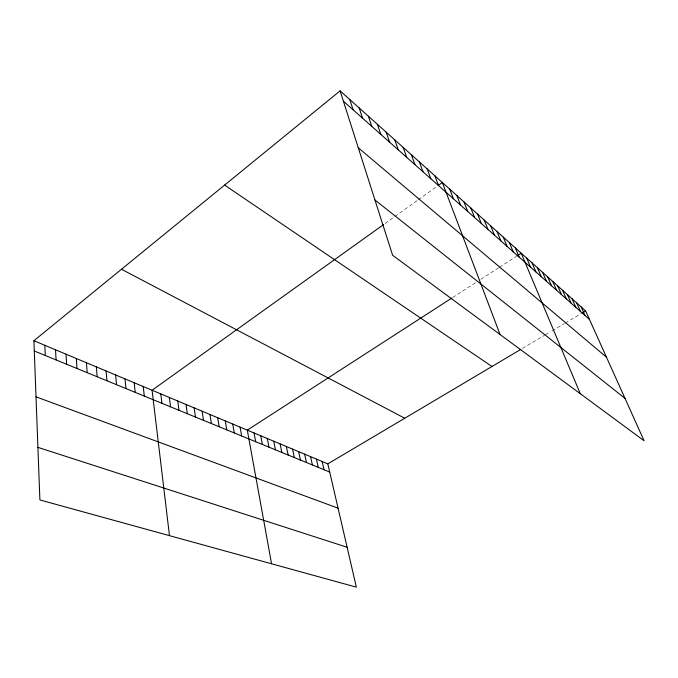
<?xml version="1.0" encoding="UTF-8"?>
<svg xmlns="http://www.w3.org/2000/svg" width="678" height="678" viewBox="0 0 678 678"><rect width="100%" height="100%" fill="white"/><g stroke="black" fill="none" stroke-linecap="round" stroke-linejoin="round"><path stroke-width="0.51" stroke-dasharray="3.39 2.54" d="M385.112 223.477L394.113 217.036M394.943 216.443L417.487 200.315M418.326 199.705L436.768 186.518M452.709 297.473L476.651 282.014M480.838 279.302L498.677 267.785M499.533 267.234L515.992 256.598M522.441 348.416L544.459 335.356M545.315 334.847L550.468 331.788M552.206 330.762L564.393 323.533M565.266 323.016L581.182 313.575"/><path stroke-width="1.02" d="M33.9 340.729L327.821 463.871L356.348 587.14L39.892 499.949L33.9 340.729L340.093 90.86L585.639 310.931L644.1 440.768L392.613 255.259L340.093 90.86M383.477 224.647L152.084 390.24L169.475 535.654M438.361 185.374L442.353 182.509L500.084 334.534M451.895 297.998L247.301 430.14L271.573 563.782M516.865 256.038L521.238 253.208L580.283 393.698M327.821 463.871L520.772 349.407M582.071 313.041L585.639 310.931M37.909 447.361L347.119 547.265M36.01 396.833L338.076 508.178M34.29 351.001L329.72 472.058M121.489 269.251L404.749 418.241M224.621 185.094L491.982 366.484M374.951 199.976L625.014 398.384M358.281 147.779L606.471 357.204M343.399 101.2L589.47 319.44M581.173 306.922L585.004 315.482M576.631 302.854L580.461 311.456M572.012 298.718L575.851 307.363M567.317 294.506L571.156 303.202M562.545 290.226L566.384 298.964M557.689 285.879L561.528 294.659M552.748 281.455L556.596 290.277M547.722 276.946L551.57 285.828M542.612 272.37L546.451 281.285M537.408 267.708L541.247 276.675M532.12 262.962L535.951 271.98M526.73 258.132L530.56 267.191M515.365 247.945L519.187 257.106M509.373 242.571L513.187 251.784M503.262 237.097L507.068 246.36M497.025 231.512L500.83 240.826M490.677 225.816L494.465 235.181M484.185 220.003L487.974 229.418M477.575 214.078L481.346 223.545M470.82 208.019L474.583 217.545M463.93 201.841L467.676 211.417M456.887 195.535L460.616 205.163M449.7 189.094L453.413 198.773M434.852 175.788L438.53 185.569M427.182 168.915L430.835 178.746M419.351 161.889L422.979 171.771M411.334 154.711L414.936 164.644M403.139 147.363L406.707 157.347M394.749 139.846L398.291 149.889M386.172 132.159L389.681 142.244M377.392 124.286L380.866 134.43M368.4 116.226L371.832 126.422M359.187 107.972L362.586 118.218M349.755 99.522L353.111 109.811M322.152 461.498L324.025 469.727M316.406 459.091L318.262 467.362M310.566 456.65L312.405 464.964M304.651 454.167L306.473 462.532M298.651 451.65L300.447 460.065M292.557 449.099L294.337 457.557M286.379 446.514L288.133 455.014M280.107 443.887L281.836 452.438M273.743 441.217L275.446 449.819M267.285 438.513L268.963 447.158M260.725 435.759L262.378 444.463M254.064 432.971L255.691 441.725M240.08 427.115L241.648 435.971M232.74 424.038L234.274 432.945M225.274 420.911L226.774 429.877M217.689 417.733L219.155 426.75M209.968 414.495L211.4 423.572M202.12 411.207L203.519 420.343M194.137 407.868L195.493 417.055M186.018 404.461L187.331 413.716M177.755 401.003L179.026 410.309M169.347 397.478L170.576 406.842M160.788 393.893L161.974 403.317M143.211 386.528L144.295 396.079M134.185 382.748L135.219 392.359M124.989 378.892L125.964 388.562M115.616 374.968L116.54 384.706M106.073 370.968L106.938 380.765M96.352 366.891L97.157 376.756M86.437 362.738L87.182 372.671M76.334 358.509L77.012 368.51M66.037 354.196L66.647 364.256M55.537 349.797L56.071 359.925M44.824 345.305L45.29 355.509"/></g></svg>
